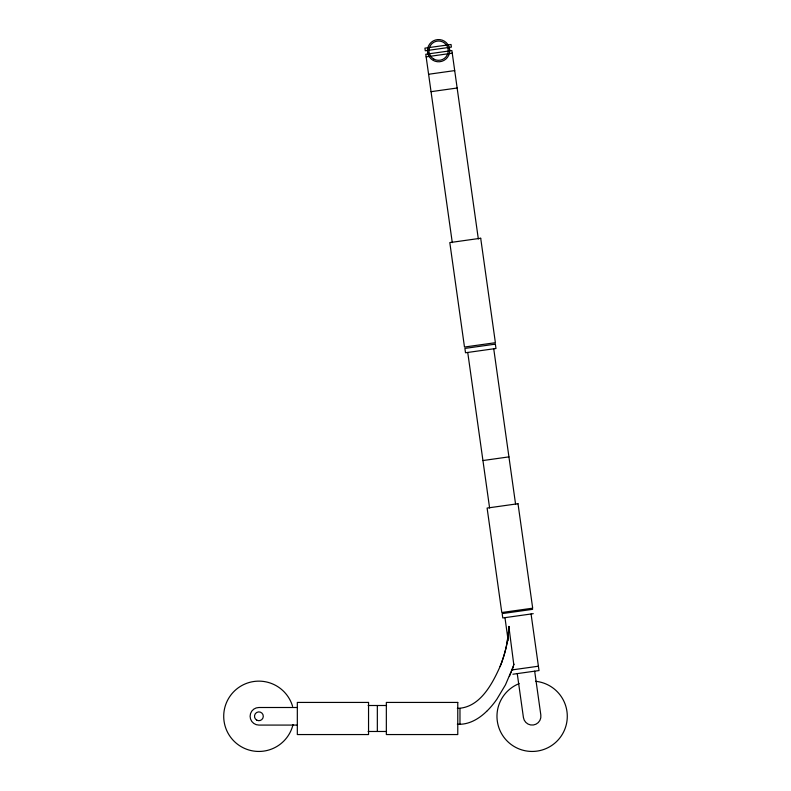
<?xml version="1.0" encoding="UTF-8"?>
<svg xmlns="http://www.w3.org/2000/svg" width="791" height="791" viewBox="0 0 791 791"><rect width="100%" height="100%" fill="white"/><g stroke="black" fill="none" stroke-linecap="round" stroke-linejoin="round"><path stroke-width="1.19" d="M513.804 664.717L508.85 626.442L508.722 629.666M508.85 626.442L508.208 635.391A119.846 119.846 0 0 1 501.721 662.136M508.702 629.952L508.554 631.93M508.534 632.207L506.695 644.744A123.851 123.851 0 0 1 500.09 666.506C492.091 684.373 479.672 707.985 457.336 708.38M513.982 664.203L513.389 665.982M513.369 666.032L512.805 667.653M513.141 666.704L511.718 670.639M512.756 667.782L505.459 684.858L496.827 699.274A84.904 84.904 0 0 1 486.673 711.366M500.1 666.506L501.771 662.156M511.213 671.935L509.384 676.424M486.643 711.336C478.901 718.95 468.549 725.031 457.336 724.2M427.506 50.456L425.281 50.762L424.915 48.152L451.028 44.484L451.394 47.094L448.902 47.45M428.673 50.288L448.477 47.509M448.962 50.99L425.776 54.253L452.284 242.619M449.713 50.881A11.123 11.123 0 0 0 433.211 40.934A11.123 11.123 0 0 0 432.845 60.195A11.123 11.123 0 0 0 449.713 50.881L451.888 50.575L478.328 238.961M426.141 56.863L448.428 53.729M448.645 53.699L452.254 53.195M428.584 74.265L454.696 70.597M431.036 91.677L457.149 88.009M482.876 460.55L508.989 456.872M532.63 609.327L502.166 613.608L502.779 617.959L533.243 613.678M512.291 669.878L538.404 666.21M512.904 674.229L539.017 670.56L531.068 613.984M368.122 705.503L386.552 705.503M297.327 707.5L258.894 707.5A8.79 8.79 0 0 0 250.104 716.29A8.79 8.79 0 0 0 258.894 725.08L297.327 725.08M368.122 731.477L386.552 731.477M493.732 348.801L515.603 504.361M449.219 47.401L449.545 49.724M534.667 671.173L540.836 715.064A8.79 8.79 0 0 1 533.352 724.991A8.79 8.79 0 0 1 523.424 717.516L517.255 673.616M427.624 51.623L427.951 53.946M467.738 352.45L489.609 508.01M504.955 617.652L508.198 640.73M459.976 708.38L459.976 724.2M377.337 705.503L377.337 731.477M293.036 724.576A35.16 35.16 0 0 1 239.396 745.567A35.16 35.16 0 0 1 238.022 687.982A35.16 35.16 0 0 1 292.601 706.383M535.586 681.308A35.16 35.16 0 0 1 563.587 732.001A35.16 35.16 0 0 1 506.23 740.069A35.16 35.16 0 0 1 519.163 683.612M512.904 669.255A13.714 1.177 -74.9 0 1 512.36 670.373M480.701 238.249L449.802 242.59L464.485 347.041L495.384 342.701L480.701 238.249M495.364 344.134L464.9 348.416L465.504 352.766L495.977 348.485L495.364 344.134M518.006 503.719L487.108 508.059L501.791 612.511L532.689 608.17L518.006 503.719M368.547 702.428L297.327 702.428L297.327 734.552L368.547 734.552L368.547 702.428M457.771 702.428L386.344 702.428L386.344 734.552L457.771 734.552L457.771 702.428M256.699 720.097A4.39 4.39 0 0 0 263.294 716.29A4.39 4.39 0 0 0 256.699 712.483A4.39 4.39 0 0 0 256.699 720.097M433.745 59.038A9.67 9.67 0 0 0 448.25 50.683A9.67 9.67 0 0 0 433.755 42.299A9.67 9.67 0 0 0 433.745 59.038"/></g></svg>
